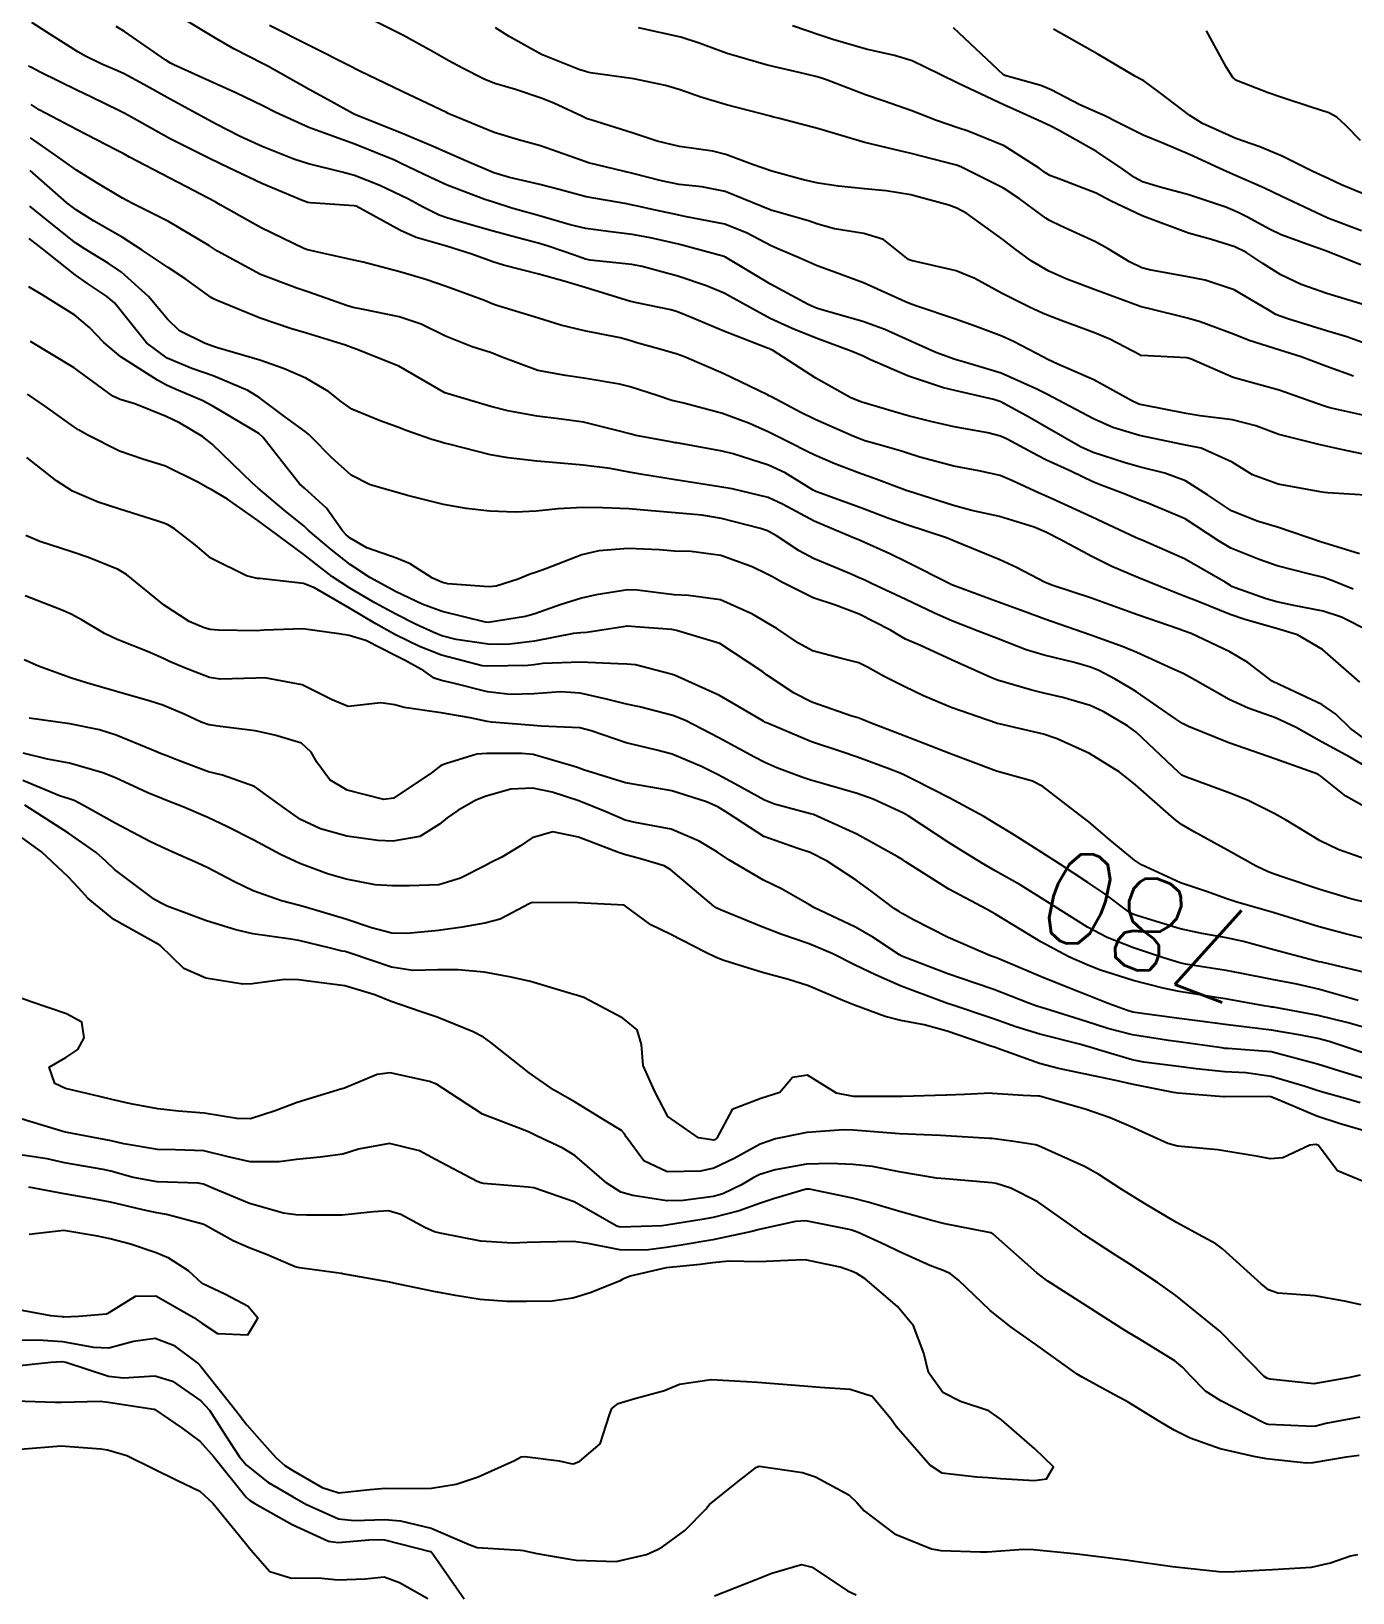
# Model space of a CAD drawing. Header units: metres. Extents: x 307586 to 320046, y 7427249 to 7434250.
# Drawn here: x 319210.7 to 319267.7, y 7429611.4 to 7429678.8 of the extents above; entities that cross this region are included whole.
import ezdxf
from ezdxf.enums import TextEntityAlignment as Align

# ---------------------------------------------------------------- set-up
doc = ezdxf.new("R2010")
doc.units = ezdxf.units.M
doc.header["$MEASUREMENT"] = 0
for name, color, linetype in [('Cotas', 45, 'Continuous'), ('Curvas de Nivel 1m', 11, 'Continuous'), ('Curvas de Nivel 5m', 15, 'Continuous')]:
    doc.layers.add(name, color=color, linetype=linetype)
doc.styles.add('Style-STANDARD', font='STANDARD.shx')

msp = doc.modelspace()

# ---------------------------------------------------------------- linework, layer by layer
at = {"layer": 'Curvas de Nivel 1m', "flags": 128}
for points, elevation in [([(319268.028, 7429656.256), (319266.493, 7429656.725), (319266.44, 7429656.741), (319264.503, 7429657.401), (319263.625, 7429657.654), (319262.513, 7429658.106), (319261.481, 7429658.8), (319260.529, 7429659.401), (319259.629, 7429659.722), (319258.535, 7429660), (319257.884, 7429660.188), (319256.54, 7429660.614), (319255.99, 7429660.866), (319254.551, 7429661.7), (319253.791, 7429662.127), (319252.562, 7429662.803), (319252.262, 7429662.913), (319250.568, 7429663.289), (319250.092, 7429663.413), (319248.577, 7429663.918), (319246.94, 7429664.622), (319246.59, 7429664.786), (319246.103, 7429664.985), (319244.598, 7429665.551), (319243.557, 7429665.971), (319242.607, 7429666.405), (319241.429, 7429667.042), (319240.62, 7429667.491), (319239.867, 7429667.815), (319238.63, 7429668.221), (319237.08, 7429668.65), (319236.637, 7429668.725), (319234.841, 7429668.917), (319234.641, 7429668.963), (319234.166, 7429669.127), (319233.025, 7429669.523), (319232.648, 7429669.636), (319231.992, 7429669.814), (319230.653, 7429670.161), (319229.288, 7429670.553), (319228.658, 7429670.735), (319228.321, 7429670.857), (319227.628, 7429671.206), (319227.002, 7429671.551), (319226.668, 7429671.712), (319225.769, 7429672.132), (319224.676, 7429672.563), (319224.135, 7429672.705), (319222.681, 7429673.065), (319222.052, 7429673.276), (319220.691, 7429673.823), (319219.746, 7429674.255), (319218.705, 7429674.785), (319217.691, 7429675.33), (319216.718, 7429675.86), (319215.582, 7429676.493), (319214.729, 7429676.953), (319214.453, 7429677.087), (319213.77, 7429677.374), (319213.065, 7429677.714), (319212.738, 7429677.903), (319211.393, 7429678.757), (319210.751, 7429679.172)], 791), ([(319268.341, 7429660.513), (319267.319, 7429660.728), (319266.545, 7429660.909), (319266.341, 7429660.946), (319264.549, 7429661.397), (319263.555, 7429661.777), (319262.555, 7429662.023), (319261.158, 7429662.203), (319260.558, 7429662.304), (319258.732, 7429662.658), (319258.562, 7429662.695), (319258.459, 7429662.729), (319258.245, 7429662.835), (319256.576, 7429663.753), (319255.025, 7429664.437), (319254.589, 7429664.63), (319254.094, 7429664.887), (319253.105, 7429665.409), (319252.6, 7429665.636), (319251.458, 7429666.068), (319250.607, 7429666.37), (319248.891, 7429666.947), (319248.614, 7429667.05), (319248.447, 7429667.121), (319246.627, 7429667.936), (319245.15, 7429668.48), (319244.638, 7429668.67), (319243.856, 7429669.012), (319243.003, 7429669.381), (319242.648, 7429669.539), (319241.614, 7429670.08), (319240.657, 7429670.472), (319238.922, 7429670.805), (319238.661, 7429670.857), (319238.486, 7429670.898), (319237.581, 7429671.086), (319236.822, 7429671.255), (319236.665, 7429671.291), (319236.427, 7429671.34), (319234.668, 7429671.651), (319233.496, 7429671.962), (319232.673, 7429672.184), (319231.361, 7429672.479), (319230.678, 7429672.69), (319229.498, 7429673.182), (319228.688, 7429673.552), (319228.066, 7429673.826), (319226.701, 7429674.398), (319224.793, 7429675.158), (319224.712, 7429675.187), (319224.598, 7429675.242), (319223.376, 7429675.916), (319222.723, 7429676.274), (319220.926, 7429677.288), (319220.734, 7429677.388), (319219.466, 7429678.035), (319218.744, 7429678.453), (319217.27, 7429679.335)], 793), ([(319268.523, 7429658.767), (319266.668, 7429658.882), (319266.524, 7429658.896), (319266.339, 7429658.927), (319264.528, 7429659.257), (319263.412, 7429659.657), (319262.537, 7429660.199), (319261.198, 7429660.803), (319260.544, 7429660.934), (319260.395, 7429660.961), (319258.548, 7429661.36), (319257.399, 7429661.695), (319256.555, 7429662.068), (319255.029, 7429662.875), (319254.566, 7429663.116), (319254.109, 7429663.347), (319252.58, 7429664.041), (319250.99, 7429664.523), (319250.588, 7429664.632), (319249.761, 7429664.938), (319248.598, 7429665.453), (319247.559, 7429665.922), (319246.606, 7429666.277), (319244.835, 7429666.774), (319244.611, 7429666.845), (319244.5, 7429666.89), (319244.244, 7429667.006), (319242.626, 7429667.884), (319240.673, 7429669.05), (319240.643, 7429669.064), (319240.621, 7429669.072), (319238.648, 7429669.603), (319237.449, 7429669.886), (319236.652, 7429670.029), (319235.616, 7429670.147), (319234.655, 7429670.278), (319233.971, 7429670.445), (319232.66, 7429670.822), (319231.465, 7429671.162), (319230.665, 7429671.413), (319230.301, 7429671.539), (319228.672, 7429672.147), (319227.95, 7429672.476), (319226.682, 7429673.092), (319226.399, 7429673.223), (319224.693, 7429673.923), (319223.658, 7429674.296), (319222.703, 7429674.632), (319221.281, 7429675.284), (319220.716, 7429675.57), (319219.549, 7429676.135), (319218.725, 7429676.51), (319216.877, 7429677.339), (319216.734, 7429677.412), (319216.53, 7429677.547), (319214.747, 7429678.773), (319214.383, 7429678.999)], 792), ([(319268.564, 7429662.138), (319266.755, 7429662.552), (319266.571, 7429662.597), (319266.147, 7429662.744), (319264.571, 7429663.309), (319263.83, 7429663.515), (319262.579, 7429663.861), (319260.741, 7429664.658), (319260.591, 7429664.703), (319258.619, 7429664.804), (319258.593, 7429664.81), (319258.555, 7429664.831), (319257.257, 7429665.508), (319256.602, 7429665.783), (319255.167, 7429666.315), (319254.609, 7429666.532), (319254.363, 7429666.636), (319253.79, 7429666.892), (319252.621, 7429667.473), (319251.434, 7429668.119), (319250.636, 7429668.451), (319248.694, 7429668.898), (319248.642, 7429668.913), (319248.582, 7429668.951), (319247.495, 7429669.811), (319246.654, 7429670.062), (319245.386, 7429670.262), (319244.658, 7429670.475), (319244.262, 7429670.609), (319242.8, 7429671.028), (319242.689, 7429671.055), (319242.663, 7429671.065), (319242.61, 7429671.084), (319240.671, 7429671.874), (319239.656, 7429672.077), (319238.674, 7429672.176), (319237.925, 7429672.331), (319236.679, 7429672.66), (319234.763, 7429673.119), (319234.683, 7429673.143), (319234.65, 7429673.154), (319232.693, 7429673.853), (319231.749, 7429674.107), (319230.702, 7429674.421), (319228.81, 7429675.199), (319228.742, 7429675.229), (319228.713, 7429675.245), (319228.635, 7429675.28), (319226.723, 7429676.186), (319224.897, 7429677.072), (319224.732, 7429677.161), (319224.68, 7429677.188), (319224.574, 7429677.242), (319222.746, 7429678.168), (319221.002, 7429679.035)], 794), ([(319268.598, 7429665.208), (319267.486, 7429665.611), (319266.604, 7429665.872), (319264.989, 7429666.377), (319264.61, 7429666.494), (319264.418, 7429666.57), (319264.097, 7429666.768), (319262.626, 7429667.635), (319261.382, 7429668.052), (319260.634, 7429668.198), (319258.967, 7429668.498), (319258.639, 7429668.59), (319258.109, 7429668.838), (319257.197, 7429669.4), (319256.651, 7429669.711), (319255.137, 7429670.397), (319254.66, 7429670.623), (319254.504, 7429670.725), (319254.291, 7429670.886), (319253.345, 7429671.575), (319252.674, 7429672.02), (319250.861, 7429672.928), (319250.684, 7429672.997), (319250.591, 7429673.024), (319248.691, 7429673.522), (319247.962, 7429673.693), (319246.698, 7429673.995), (319245.289, 7429674.409), (319244.707, 7429674.582), (319243.005, 7429675.026), (319242.769, 7429675.085), (319242.714, 7429675.095), (319242.621, 7429675.123), (319240.719, 7429675.615), (319239.614, 7429675.953), (319238.725, 7429676.261), (319238.094, 7429676.454), (319236.729, 7429676.738), (319234.859, 7429676.991), (319234.732, 7429677.021), (319234.659, 7429677.048), (319234.394, 7429677.125), (319232.743, 7429677.793), (319231.35, 7429678.568), (319230.759, 7429678.935)], 796), ([(319268.385, 7429666.945), (319266.624, 7429667.482), (319265.52, 7429667.861), (319264.636, 7429668.285), (319263.87, 7429668.772), (319263.128, 7429669.263), (319262.65, 7429669.494), (319261.651, 7429669.802), (319260.656, 7429670.084), (319258.663, 7429670.83), (319257.297, 7429671.478), (319256.672, 7429671.8), (319255.172, 7429672.381), (319254.68, 7429672.565), (319254.483, 7429672.685), (319254.218, 7429672.887), (319252.697, 7429673.844), (319251.157, 7429674.475), (319250.708, 7429674.617), (319249.788, 7429674.939), (319248.717, 7429675.355), (319247.53, 7429675.777), (319246.724, 7429676.047), (319245.035, 7429676.692), (319244.731, 7429676.8), (319244.573, 7429676.844), (319243.853, 7429677.013), (319242.736, 7429677.267), (319242.433, 7429677.338), (319240.745, 7429677.828), (319239.537, 7429678.282), (319238.755, 7429678.539), (319236.919, 7429678.94)], 797), ([(319268.086, 7429668.718), (319267.048, 7429669.135), (319266.648, 7429669.291), (319265.805, 7429669.595), (319264.655, 7429670.015), (319264.151, 7429670.26), (319263.177, 7429670.782), (319262.834, 7429670.956), (319262.665, 7429671.036), (319262.262, 7429671.199), (319260.672, 7429671.731), (319259.436, 7429672.062), (319258.678, 7429672.3), (319258.322, 7429672.478), (319257.823, 7429672.843), (319256.694, 7429673.609), (319255.076, 7429674.508), (319254.71, 7429674.691), (319254.32, 7429674.886), (319253.206, 7429675.391), (319252.72, 7429675.603), (319251.44, 7429676.208), (319250.729, 7429676.534), (319249.911, 7429676.938), (319248.741, 7429677.517), (319247.965, 7429677.741), (319246.748, 7429678.012), (319245.308, 7429678.441), (319244.757, 7429678.621), (319243.564, 7429679.018)], 798), ([(319268.116, 7429670.177), (319266.663, 7429670.725), (319266.633, 7429670.74), (319264.677, 7429671.668), (319263.931, 7429672.02), (319262.681, 7429672.571), (319262.16, 7429672.795), (319260.693, 7429673.472), (319259.554, 7429673.967), (319258.705, 7429674.312), (319257.601, 7429674.847), (319257.015, 7429675.154), (319256.717, 7429675.285), (319255.972, 7429675.616), (319254.727, 7429676.261), (319254.285, 7429676.443), (319252.733, 7429676.881), (319252.675, 7429676.911), (319250.759, 7429678.701), (319250.513, 7429678.934)], 799), ([(319268.071, 7429674.084), (319267.446, 7429674.729), (319267.062, 7429675.08), (319266.718, 7429675.267), (319265.949, 7429675.519), (319264.724, 7429675.913), (319264.094, 7429676.137), (319262.732, 7429676.661), (319262.564, 7429676.792), (319262.301, 7429677.233), (319261.437, 7429678.803)], 801), ([(319268.455, 7429652.918), (319267.253, 7429653.521), (319266.463, 7429653.782), (319265.196, 7429654.023), (319264.467, 7429654.178), (319264.009, 7429654.31), (319262.677, 7429654.787), (319262.532, 7429654.847), (319262.474, 7429654.877), (319262.246, 7429655.021), (319260.485, 7429656.037), (319258.688, 7429656.828), (319258.494, 7429656.901), (319258.371, 7429656.955), (319256.507, 7429657.827), (319254.774, 7429658.623), (319254.521, 7429658.74), (319254.189, 7429658.885), (319253.041, 7429659.415), (319252.53, 7429659.621), (319251.617, 7429659.834), (319250.534, 7429660.032), (319249.067, 7429660.415), (319248.539, 7429660.593), (319248.27, 7429660.684), (319247.262, 7429660.969), (319246.695, 7429661.128), (319246.545, 7429661.178), (319246.224, 7429661.305), (319244.553, 7429662.039), (319243.906, 7429662.36), (319242.633, 7429663.029), (319242.563, 7429663.066), (319242.492, 7429663.103), (319240.578, 7429664.025), (319238.904, 7429664.751), (319238.59, 7429664.865), (319237.85, 7429665.081), (319236.851, 7429665.351), (319236.596, 7429665.43), (319236.139, 7429665.563), (319234.6, 7429665.866), (319233.575, 7429666.108), (319232.606, 7429666.42), (319230.815, 7429666.963), (319230.612, 7429667.035), (319230.283, 7429667.173), (319228.622, 7429667.787), (319227.746, 7429668.084), (319226.631, 7429668.416), (319225.047, 7429668.826), (319224.638, 7429668.918), (319223.088, 7429669.263), (319222.717, 7429669.342), (319222.644, 7429669.365), (319222.493, 7429669.423), (319220.648, 7429670.312), (319218.874, 7429671.308), (319218.664, 7429671.428), (319217.428, 7429672.086), (319216.674, 7429672.467), (319214.969, 7429673.357), (319214.685, 7429673.514), (319214.374, 7429673.679), (319212.7, 7429674.538), (319211.072, 7429675.406), (319210.715, 7429675.625)], 789), ([(319268.049, 7429650.716), (319266.444, 7429652.127), (319265.36, 7429652.751), (319264.456, 7429653.034), (319263.083, 7429653.411), (319262.456, 7429653.633), (319261.077, 7429654.19), (319260.467, 7429654.425), (319259.457, 7429654.82), (319258.477, 7429655.226), (319257.343, 7429655.709), (319256.486, 7429656.132), (319255.123, 7429656.874), (319254.497, 7429657.183), (319253.994, 7429657.394), (319252.507, 7429657.856), (319251.309, 7429658.124), (319250.514, 7429658.327), (319248.578, 7429658.949), (319248.523, 7429658.968), (319247.068, 7429659.511), (319246.53, 7429659.703), (319245.393, 7429660.133), (319244.538, 7429660.5), (319244.201, 7429660.667), (319243.505, 7429661.016), (319242.865, 7429661.344), (319242.548, 7429661.501), (319241.715, 7429661.874), (319240.555, 7429662.298), (319238.876, 7429662.75), (319238.56, 7429662.819), (319238.357, 7429662.87), (319237.728, 7429663.083), (319236.568, 7429663.457), (319236.112, 7429663.562), (319234.574, 7429663.833), (319233.772, 7429663.935), (319232.578, 7429664.159), (319231, 7429664.753), (319230.589, 7429664.917), (319229.745, 7429665.178), (319228.597, 7429665.639), (319227.552, 7429666.155), (319226.606, 7429666.478), (319225.06, 7429666.784), (319224.609, 7429666.875), (319224.325, 7429666.959), (319223.478, 7429667.257), (319222.617, 7429667.567), (319222.187, 7429667.704), (319220.623, 7429668.3), (319218.761, 7429669.309), (319218.634, 7429669.392), (319218.419, 7429669.531), (319216.652, 7429670.58), (319215.094, 7429671.356), (319214.665, 7429671.587), (319213.55, 7429672.255), (319212.677, 7429672.797), (319211.83, 7429673.399), (319210.695, 7429674.194)], 788), ([(319268.395, 7429648.172), (319267.645, 7429648.721), (319267.011, 7429649.333), (319266.413, 7429649.754), (319264.564, 7429650.616), (319264.422, 7429650.681), (319264.368, 7429650.706), (319264.27, 7429650.762), (319263.215, 7429651.559), (319262.435, 7429652.022), (319260.774, 7429652.807), (319260.445, 7429652.933), (319260.261, 7429652.997), (319258.455, 7429653.615), (319257.257, 7429654.052), (319256.465, 7429654.332), (319254.801, 7429654.877), (319254.474, 7429655.014), (319253.237, 7429655.655), (319252.484, 7429655.998), (319250.664, 7429656.755), (319250.492, 7429656.83), (319250.213, 7429656.933), (319248.501, 7429657.494), (319247.683, 7429657.785), (319246.512, 7429658.229), (319244.584, 7429658.937), (319244.522, 7429658.963), (319244.456, 7429659.001), (319243.256, 7429659.745), (319242.533, 7429660.077), (319241.017, 7429660.566), (319240.539, 7429660.675), (319238.579, 7429661.033), (319238.543, 7429661.037), (319238.515, 7429661.043), (319238.321, 7429661.073), (319236.807, 7429661.358), (319236.546, 7429661.422), (319236.111, 7429661.54), (319234.551, 7429661.924), (319233.488, 7429662.072), (319232.553, 7429662.182), (319231.295, 7429662.423), (319230.557, 7429662.601), (319228.563, 7429663.19), (319226.58, 7429664.34), (319224.747, 7429665.082), (319224.591, 7429665.136), (319224.284, 7429665.245), (319222.978, 7429665.646), (319222.598, 7429665.764), (319221.908, 7429665.969), (319220.604, 7429666.412), (319218.742, 7429667.179), (319218.612, 7429667.228), (319218.559, 7429667.257), (319218.484, 7429667.312), (319217.39, 7429668.098), (319216.626, 7429668.604), (319215.512, 7429669.351), (319214.641, 7429669.901), (319213.416, 7429670.614), (319212.658, 7429671.089), (319212.267, 7429671.394), (319210.677, 7429672.785)], 787), ([(319268.378, 7429647.03), (319267.648, 7429647.457), (319266.394, 7429648.145), (319265.303, 7429648.751), (319264.407, 7429649.171), (319263.232, 7429649.598), (319262.415, 7429649.965), (319260.945, 7429650.805), (319260.426, 7429651.08), (319259.94, 7429651.302), (319258.434, 7429651.986), (319257.84, 7429652.242), (319256.442, 7429652.735), (319256.065, 7429652.864), (319254.451, 7429653.433), (319253.609, 7429653.74), (319252.462, 7429654.163), (319250.519, 7429654.882), (319250.472, 7429654.901), (319250.411, 7429654.931), (319248.482, 7429655.901), (319247.769, 7429656.244), (319246.491, 7429656.825), (319246.106, 7429656.984), (319244.503, 7429657.662), (319243.138, 7429658.396), (319242.518, 7429658.675), (319240.969, 7429659.046), (319240.524, 7429659.126), (319240.43, 7429659.145), (319238.527, 7429659.444), (319237.105, 7429659.668), (319236.53, 7429659.77), (319235.709, 7429659.931), (319234.533, 7429660.079), (319233.559, 7429660.16), (319232.534, 7429660.253), (319231.309, 7429660.389), (319230.536, 7429660.519), (319228.747, 7429660.981), (319228.541, 7429661.025), (319228.409, 7429661.059), (319227.964, 7429661.199), (319226.901, 7429661.569), (319226.548, 7429661.707), (319225.786, 7429661.992), (319224.555, 7429662.483), (319224.115, 7429662.803), (319223.557, 7429663.255), (319222.571, 7429663.828), (319221.609, 7429664.248), (319220.583, 7429664.605), (319218.761, 7429665.138), (319218.591, 7429665.187), (319218.229, 7429665.315), (319217.127, 7429665.861), (319216.603, 7429666.368), (319215.786, 7429667.348), (319214.623, 7429668.393), (319214.042, 7429668.784), (319213.048, 7429669.384), (319212.637, 7429669.663), (319211.429, 7429670.625), (319210.66, 7429671.247)], 786), ([(319268.336, 7429643.062), (319267.113, 7429643.501), (319266.344, 7429643.87), (319264.864, 7429644.755), (319264.356, 7429645.049), (319263.205, 7429645.621), (319262.365, 7429645.957), (319260.566, 7429646.613), (319260.372, 7429646.705), (319260.242, 7429646.811), (319258.399, 7429648.56), (319258.03, 7429648.836), (319256.997, 7429649.44), (319256.411, 7429649.709), (319255.234, 7429650.052), (319254.417, 7429650.238), (319253.892, 7429650.362), (319252.422, 7429650.798), (319252.128, 7429650.913), (319250.43, 7429651.67), (319249.092, 7429652.288), (319248.439, 7429652.575), (319248.195, 7429652.708), (319247.794, 7429652.96), (319246.453, 7429653.651), (319245.42, 7429654.029), (319244.463, 7429654.345), (319243.106, 7429655.02), (319242.701, 7429655.252), (319242.476, 7429655.374), (319241.834, 7429655.682), (319240.484, 7429656.17), (319239.197, 7429656.351), (319238.486, 7429656.369), (319237.83, 7429656.423), (319236.487, 7429656.48), (319235.214, 7429656.384), (319234.484, 7429656.199), (319232.931, 7429655.597), (319232.476, 7429655.447), (319232.251, 7429655.377), (319231.727, 7429655.157), (319230.779, 7429654.856), (319230.468, 7429654.823), (319228.697, 7429654.96), (319228.47, 7429655.008), (319228.033, 7429655.197), (319227.079, 7429655.811), (319226.481, 7429656.059), (319225.204, 7429656.514), (319224.49, 7429656.928), (319224.311, 7429657.062), (319224.148, 7429657.245), (319223.47, 7429658.218), (319222.511, 7429659.075), (319222.295, 7429659.272), (319221.399, 7429660.412), (319220.71, 7429661.288), (319220.544, 7429661.435), (319220.178, 7429661.662), (319218.556, 7429662.621), (319218.1, 7429662.859), (319216.976, 7429663.334), (319216.566, 7429663.526), (319216.167, 7429663.746), (319214.584, 7429664.748), (319213.851, 7429665.371), (319213.235, 7429666.016), (319212.604, 7429666.546), (319211.23, 7429667.404), (319210.617, 7429667.771)], 784), ([(319268.31, 7429641.204), (319267.659, 7429641.373), (319266.318, 7429641.764), (319264.781, 7429642.293), (319264.32, 7429642.45), (319264.09, 7429642.533), (319263.57, 7429642.771), (319262.333, 7429643.469), (319260.896, 7429644.253), (319260.349, 7429644.575), (319260.042, 7429644.813), (319258.367, 7429646.286), (319258.067, 7429646.532), (319257.667, 7429646.841), (319256.385, 7429647.643), (319254.992, 7429648.276), (319254.397, 7429648.47), (319252.491, 7429648.909), (319252.419, 7429648.926), (319252.403, 7429648.927), (319252.372, 7429648.942), (319250.41, 7429649.623), (319249.228, 7429650.129), (319248.419, 7429650.518), (319248.128, 7429650.663), (319247.53, 7429650.963), (319246.807, 7429651.355), (319246.429, 7429651.542), (319245.678, 7429651.74), (319244.434, 7429652.061), (319243.828, 7429652.4), (319242.889, 7429653.023), (319242.447, 7429653.281), (319241.846, 7429653.642), (319240.461, 7429654.269), (319239.082, 7429654.445), (319238.464, 7429654.475), (319236.872, 7429654.688), (319236.467, 7429654.691), (319235.101, 7429654.476), (319234.461, 7429654.333), (319233.539, 7429654.051), (319232.451, 7429653.656), (319232.055, 7429653.548), (319230.445, 7429653.291), (319230.318, 7429653.299), (319228.452, 7429653.765), (319227.588, 7429654.071), (319226.464, 7429654.613), (319225.332, 7429655.231), (319224.478, 7429655.789), (319223.662, 7429656.429), (319222.674, 7429657.267), (319222.581, 7429657.355), (319222.495, 7429657.441), (319221.628, 7429658.153), (319220.511, 7429659.083), (319220.277, 7429659.292), (319218.538, 7429660.983), (319218.115, 7429661.316), (319217.117, 7429661.9), (319216.551, 7429662.171), (319215.195, 7429662.716), (319214.558, 7429662.913), (319214.25, 7429663.054), (319213.814, 7429663.371), (319212.576, 7429664.276), (319210.691, 7429665.409)], 783), ([(319268.292, 7429639.645), (319267.426, 7429639.854), (319266.297, 7429640.165), (319264.359, 7429640.759), (319264.303, 7429640.775), (319262.745, 7429641.221), (319262.309, 7429641.373), (319261.432, 7429641.679), (319260.315, 7429642.054), (319258.63, 7429642.827), (319258.326, 7429643.029), (319257.28, 7429643.905), (319256.35, 7429644.686), (319256.129, 7429644.862), (319254.366, 7429646.212), (319253.924, 7429646.442), (319252.373, 7429646.876), (319252.255, 7429646.911), (319250.383, 7429647.621), (319249.277, 7429648.053), (319248.395, 7429648.401), (319246.893, 7429648.973), (319246.546, 7429649.119), (319246.405, 7429649.175), (319246.136, 7429649.252), (319244.411, 7429649.851), (319243.64, 7429650.236), (319242.45, 7429651.03), (319242.297, 7429651.158), (319240.436, 7429652.379), (319238.571, 7429652.94), (319238.442, 7429652.969), (319238.357, 7429652.986), (319236.988, 7429653.092), (319236.443, 7429653.13), (319236.417, 7429653.126), (319236.268, 7429653.102), (319234.703, 7429652.855), (319234.44, 7429652.841), (319234.127, 7429652.812), (319232.436, 7429652.488), (319231.254, 7429652.342), (319230.435, 7429652.359), (319229.061, 7429652.559), (319228.438, 7429652.717), (319228.093, 7429652.849), (319227.334, 7429653.207), (319226.449, 7429653.65), (319225.549, 7429654.136), (319224.466, 7429654.766), (319223.726, 7429655.251), (319223.016, 7429655.799), (319222.482, 7429656.213), (319221.042, 7429657.285), (319220.497, 7429657.691), (319219.196, 7429658.613), (319218.51, 7429659.015), (319218.312, 7429659.114), (319217.939, 7429659.319), (319216.523, 7429660.036), (319215.539, 7429660.338), (319214.533, 7429660.673), (319213.138, 7429661.381), (319212.761, 7429661.602), (319212.546, 7429661.744), (319211.346, 7429662.611), (319210.56, 7429663.135)], 782), ([(319268.275, 7429638.185), (319266.389, 7429638.631), (319266.282, 7429638.652), (319265.911, 7429638.744), (319264.287, 7429639.178), (319263.032, 7429639.52), (319262.292, 7429639.687), (319261.226, 7429639.869), (319260.296, 7429640.072), (319258.511, 7429640.618), (319258.301, 7429640.685), (319258.2, 7429640.73), (319258.035, 7429640.834), (319257.049, 7429641.588), (319256.315, 7429642.076), (319255.088, 7429642.872), (319254.33, 7429643.373), (319253.103, 7429644.137), (319252.348, 7429644.598), (319251.821, 7429644.915), (319250.361, 7429645.714), (319248.832, 7429646.482), (319248.371, 7429646.713), (319248.209, 7429646.79), (319247.771, 7429646.959), (319246.38, 7429647.479), (319245.654, 7429647.717), (319244.39, 7429648.145), (319242.49, 7429648.941), (319242.402, 7429648.98), (319242.314, 7429649.031), (319240.414, 7429650.142), (319238.48, 7429651.012), (319238.423, 7429651.032), (319238.396, 7429651.044), (319238.28, 7429651.072), (319236.796, 7429651.464), (319236.427, 7429651.494), (319236.028, 7429651.503), (319234.427, 7429651.577), (319232.795, 7429651.512), (319232.426, 7429651.459), (319232.148, 7429651.43), (319230.425, 7429651.397), (319230.176, 7429651.422), (319228.43, 7429651.885), (319227.478, 7429652.249), (319226.438, 7429652.758), (319225.595, 7429653.228), (319224.453, 7429653.909), (319222.943, 7429654.785), (319222.468, 7429654.973), (319220.581, 7429655.179), (319220.471, 7429655.191), (319220.015, 7429655.295), (319218.48, 7429656.064), (319217.797, 7429656.631), (319216.911, 7429657.334), (319216.642, 7429657.485), (319216.495, 7429657.552), (319216.183, 7429657.656), (319214.501, 7429658.188), (319213.61, 7429658.48), (319212.509, 7429658.955), (319211.812, 7429659.397), (319210.528, 7429660.41)], 781), ([(319268.244, 7429635.811), (319267.545, 7429636.019), (319266.249, 7429636.339), (319264.324, 7429636.688), (319264.252, 7429636.701), (319264.199, 7429636.707), (319263.842, 7429636.766), (319262.257, 7429637.048), (319261.956, 7429637.094), (319260.261, 7429637.375), (319259.561, 7429637.52), (319258.268, 7429637.845), (319256.823, 7429638.303), (319256.278, 7429638.518), (319255.487, 7429638.868), (319254.289, 7429639.514), (319253.436, 7429640.034), (319252.301, 7429640.727), (319251.963, 7429640.913), (319250.311, 7429641.786), (319248.476, 7429642.948), (319248.324, 7429643.05), (319248.088, 7429643.192), (319246.341, 7429644.161), (319244.48, 7429644.999), (319244.353, 7429645.041), (319242.789, 7429645.455), (319242.359, 7429645.625), (319241.076, 7429646.333), (319240.37, 7429646.717), (319239.68, 7429647.057), (319238.381, 7429647.605), (319237.666, 7429647.799), (319236.388, 7429648.091), (319234.889, 7429648.621), (319234.397, 7429648.742), (319232.728, 7429648.815), (319232.398, 7429648.839), (319230.58, 7429648.989), (319230.401, 7429649.01), (319229.667, 7429649.177), (319228.405, 7429649.391), (319226.812, 7429649.619), (319226.408, 7429649.738), (319225.808, 7429649.827), (319224.399, 7429649.657), (319223.708, 7429649.946), (319222.413, 7429650.602), (319220.806, 7429650.897), (319220.417, 7429650.888), (319218.875, 7429650.846), (319218.417, 7429650.916), (319217.342, 7429651.326), (319216.696, 7429651.607), (319216.427, 7429651.728), (319215.735, 7429652.042), (319214.435, 7429652.551), (319213.881, 7429652.812), (319212.919, 7429653.383), (319212.447, 7429653.643), (319212.01, 7429653.834), (319210.458, 7429654.432)], 779), ([(319268.233, 7429634.71), (319266.721, 7429635.216), (319266.239, 7429635.338), (319265.501, 7429635.487), (319264.242, 7429635.697), (319263.291, 7429635.822), (319262.245, 7429635.95), (319260.93, 7429636.119), (319260.247, 7429636.209), (319258.654, 7429636.42), (319258.249, 7429636.484), (319257.976, 7429636.56), (319257.195, 7429636.846), (319256.258, 7429637.228), (319255.665, 7429637.463), (319254.27, 7429638.016), (319252.37, 7429638.82), (319252.282, 7429638.851), (319252.115, 7429638.912), (319250.291, 7429639.693), (319248.789, 7429640.455), (319248.301, 7429640.735), (319248.167, 7429640.818), (319247.964, 7429640.955), (319247.012, 7429641.672), (319246.315, 7429642.175), (319245.07, 7429642.993), (319244.328, 7429643.369), (319243.797, 7429643.542), (319242.338, 7429644.063), (319240.81, 7429645.045), (319240.356, 7429645.331), (319239.855, 7429645.558), (319238.363, 7429646.031), (319237.459, 7429646.178), (319236.366, 7429646.368), (319234.553, 7429646.936), (319234.372, 7429647.004), (319234.287, 7429647.036), (319234.006, 7429647.126), (319232.379, 7429647.588), (319231.893, 7429647.642), (319230.38, 7429647.633), (319229.95, 7429647.604), (319228.598, 7429647.188), (319228.435, 7429647.127), (319228.372, 7429647.09), (319227.931, 7429646.759), (319226.358, 7429645.712), (319225.935, 7429645.646), (319224.361, 7429646.049), (319223.61, 7429646.496), (319223.049, 7429647.26), (319222.804, 7429647.691), (319222.381, 7429648.089), (319221.234, 7429648.432), (319220.386, 7429648.61), (319218.894, 7429648.799), (319218.389, 7429648.873), (319218.059, 7429648.984), (319217.329, 7429649.326), (319216.399, 7429649.718), (319215.856, 7429649.89), (319214.407, 7429650.304), (319213.107, 7429650.685), (319212.416, 7429650.897), (319211.041, 7429651.404), (319210.426, 7429651.67)], 778), ([(319268.222, 7429633.624), (319267.373, 7429633.876), (319266.225, 7429634.234), (319264.278, 7429634.76), (319264.233, 7429634.767), (319262.35, 7429634.905), (319262.234, 7429634.914), (319262.09, 7429634.936), (319260.237, 7429635.2), (319259.793, 7429635.259), (319258.24, 7429635.503), (319257.176, 7429635.779), (319256.245, 7429636.081), (319254.505, 7429636.623), (319254.251, 7429636.693), (319254.109, 7429636.74), (319253.721, 7429636.888), (319252.261, 7429637.451), (319251.458, 7429637.725), (319250.271, 7429638.133), (319248.363, 7429638.868), (319248.282, 7429638.9), (319248.192, 7429638.951), (319247.042, 7429639.72), (319246.295, 7429640.145), (319244.492, 7429640.998), (319244.304, 7429641.105), (319243.09, 7429641.797), (319242.314, 7429642.17), (319240.825, 7429643.045), (319240.328, 7429643.375), (319239.537, 7429643.855), (319238.342, 7429644.372), (319236.785, 7429644.655), (319236.348, 7429644.762), (319235.555, 7429645.108), (319234.358, 7429645.6), (319233.194, 7429645.97), (319232.363, 7429646.141), (319231.418, 7429646.104), (319230.359, 7429645.802), (319229.914, 7429645.618), (319229.134, 7429645.182), (319228.675, 7429644.859), (319228.344, 7429644.583), (319227.484, 7429644.054), (319226.332, 7429643.848), (319225.681, 7429643.878), (319224.335, 7429644.072), (319223.212, 7429644.385), (319222.346, 7429644.783), (319221.657, 7429645.277), (319220.362, 7429646.219), (319218.971, 7429646.7), (319218.368, 7429646.848), (319218.022, 7429646.968), (319217.072, 7429647.33), (319216.569, 7429647.532), (319216.376, 7429647.612), (319215.933, 7429647.789), (319214.384, 7429648.421), (319213.667, 7429648.652), (319212.388, 7429648.912), (319210.634, 7429649.164)], 777), ([(319268.07, 7429632.571), (319267.533, 7429632.72), (319266.49, 7429633.019), (319266.208, 7429633.101), (319265.687, 7429633.269), (319264.217, 7429633.704), (319263.137, 7429633.858), (319262.22, 7429633.912), (319260.983, 7429634.041), (319260.223, 7429634.13), (319258.726, 7429634.324), (319258.227, 7429634.429), (319256.776, 7429634.852), (319256.356, 7429634.98), (319256.235, 7429635.019), (319256.018, 7429635.079), (319254.239, 7429635.525), (319253.2, 7429635.853), (319252.246, 7429636.189), (319250.357, 7429636.824), (319250.252, 7429636.857), (319250.025, 7429636.932), (319248.263, 7429637.598), (319247.145, 7429638.092), (319246.276, 7429638.506), (319245.307, 7429638.99), (319244.287, 7429639.432), (319243.11, 7429639.836), (319242.294, 7429640.146), (319240.459, 7429640.891), (319240.302, 7429640.96), (319240.173, 7429641.051), (319238.318, 7429642.624), (319238.032, 7429642.786), (319237.012, 7429643.09), (319236.326, 7429643.277), (319236.059, 7429643.371), (319234.336, 7429644.025), (319233.225, 7429644.251), (319232.336, 7429643.996), (319231.837, 7429643.648), (319231.029, 7429643.163), (319230.556, 7429642.932), (319230.319, 7429642.812), (319229.241, 7429642.254), (319228.311, 7429641.976), (319227.024, 7429641.923), (319226.31, 7429641.926), (319225.568, 7429641.97), (319224.313, 7429642.213), (319223.508, 7429642.446), (319222.319, 7429642.885), (319221.473, 7429643.279), (319220.332, 7429643.893), (319219.157, 7429644.485), (319218.346, 7429644.875), (319217.302, 7429645.326), (319216.607, 7429645.588), (319216.356, 7429645.69), (319215.759, 7429645.946), (319214.365, 7429646.583), (319213.808, 7429646.809), (319212.371, 7429647.219), (319211.433, 7429647.399), (319210.375, 7429647.653)], 776), ([(319268.168, 7429629.188), (319267.079, 7429629.633), (319266.256, 7429630.739), (319266.201, 7429630.758), (319266.183, 7429630.765), (319266.152, 7429630.771), (319265.899, 7429630.743), (319264.733, 7429630.199), (319264.177, 7429630.15), (319263.669, 7429630.257), (319262.18, 7429630.504), (319261.922, 7429630.534), (319260.182, 7429630.695), (319259.767, 7429630.814), (319258.19, 7429631.53), (319257.278, 7429631.928), (319256.197, 7429632.292), (319254.231, 7429632.851), (319254.203, 7429632.857), (319254.184, 7429632.861), (319253.526, 7429632.89), (319252.204, 7429632.977), (319252.135, 7429632.98), (319250.989, 7429632.922), (319250.236, 7429632.897), (319250.203, 7429632.892), (319248.313, 7429632.838), (319248.202, 7429632.838), (319248.091, 7429632.841), (319246.202, 7429632.847), (319245.465, 7429632.987), (319244.214, 7429633.761), (319243.566, 7429633.656), (319243.017, 7429633.018), (319242.2, 7429632.75), (319240.963, 7429632.275), (319240.303, 7429631.049), (319240.248, 7429630.984), (319240.182, 7429630.964), (319239.517, 7429631.057), (319238.192, 7429631.983), (319237.815, 7429632.692), (319237.62, 7429633.079), (319237.126, 7429634.18), (319237.06, 7429635.088), (319236.865, 7429635.716), (319236.244, 7429636.225), (319234.568, 7429637.117), (319234.254, 7429637.209), (319234.134, 7429637.243), (319232.263, 7429637.8), (319231.429, 7429637.995), (319230.269, 7429638.21), (319229.14, 7429638.311), (319228.27, 7429638.312), (319227.192, 7429638.283), (319226.271, 7429638.423), (319224.484, 7429639.024), (319224.271, 7429639.09), (319224.146, 7429639.116), (319223.585, 7429639.25), (319222.277, 7429639.569), (319221.919, 7429639.632), (319220.281, 7429639.861), (319219.55, 7429640.031), (319218.289, 7429640.415), (319216.584, 7429641.051), (319216.301, 7429641.191), (319216.048, 7429641.343), (319214.316, 7429642.636), (319213.948, 7429642.995), (319213.526, 7429643.372), (319212.335, 7429644.198), (319210.451, 7429645.409)], 774), ([(319268.104, 7429623.854), (319267.394, 7429624.012), (319266.105, 7429624.24), (319264.507, 7429624.356), (319264.109, 7429624.498), (319263.786, 7429624.763), (319262.128, 7429626.275), (319261.831, 7429626.486), (319261.271, 7429626.793), (319260.142, 7429627.41), (319258.752, 7429628.226), (319258.159, 7429628.596), (319257.781, 7429628.836), (319256.793, 7429629.474), (319256.173, 7429629.819), (319254.479, 7429630.577), (319254.181, 7429630.716), (319254.058, 7429630.757), (319253.123, 7429630.896), (319252.293, 7429631.018), (319252.184, 7429631.023), (319252.065, 7429631.03), (319250.185, 7429631.146), (319249.961, 7429631.157), (319248.186, 7429631.234), (319246.566, 7429631.354), (319246.187, 7429631.385), (319245.764, 7429631.407), (319244.186, 7429631.285), (319242.844, 7429631.02), (319242.18, 7429630.78), (319241.055, 7429630.16), (319240.17, 7429629.744), (319239.607, 7429629.617), (319238.168, 7429629.588), (319237.153, 7429630.066), (319236.395, 7429631.097), (319236.321, 7429631.234), (319236.186, 7429631.373), (319235.502, 7429631.794), (319234.198, 7429632.597), (319233.864, 7429632.789), (319233.264, 7429633.134), (319232.214, 7429633.856), (319230.558, 7429635.167), (319230.235, 7429635.398), (319229.786, 7429635.626), (319228.244, 7429636.266), (319227.545, 7429636.5), (319226.25, 7429636.933), (319225.547, 7429637.227), (319224.257, 7429637.61), (319222.803, 7429637.807), (319222.259, 7429637.873), (319221.651, 7429637.884), (319220.257, 7429637.696), (319219.859, 7429637.691), (319218.259, 7429637.948), (319217.302, 7429638.364), (319216.298, 7429639.34), (319216.273, 7429639.358), (319216.237, 7429639.377), (319214.29, 7429640.47), (319213.186, 7429641.377), (319212.759, 7429641.835), (319212.312, 7429642.315), (319211.16, 7429643.402), (319210.332, 7429643.996)], 773), ([(319268.065, 7429620.822), (319267.625, 7429620.717), (319266.06, 7429620.454), (319264.177, 7429620.644), (319264.062, 7429620.675), (319263.923, 7429620.761), (319262.082, 7429622.646), (319262.013, 7429622.712), (319261.941, 7429622.782), (319260.105, 7429624.256), (319259.321, 7429624.818), (319258.121, 7429625.605), (319257.374, 7429626.09), (319256.181, 7429626.859), (319256.133, 7429626.893), (319256.009, 7429626.987), (319254.154, 7429628.304), (319252.993, 7429628.892), (319252.357, 7429629.091), (319252.165, 7429629.122), (319250.503, 7429629.263), (319250.166, 7429629.284), (319249.779, 7429629.322), (319248.169, 7429629.592), (319247.021, 7429629.817), (319246.172, 7429629.903), (319245.215, 7429629.948), (319244.172, 7429629.919), (319242.82, 7429629.671), (319242.167, 7429629.475), (319241.868, 7429629.331), (319241.375, 7429629.038), (319240.559, 7429628.642), (319240.155, 7429628.534), (319238.86, 7429628.355), (319238.152, 7429628.344), (319236.681, 7429628.566), (319236.157, 7429628.716), (319235.554, 7429629.106), (319234.175, 7429630.303), (319233.666, 7429630.616), (319232.522, 7429631.145), (319232.294, 7429631.259), (319232.185, 7429631.314), (319231.917, 7429631.421), (319230.192, 7429632.08), (319228.5, 7429633.187), (319228.206, 7429633.373), (319227.91, 7429633.492), (319226.213, 7429633.866), (319225.648, 7429633.789), (319224.335, 7429633.239), (319224.243, 7429633.199), (319224.202, 7429633.186), (319224.127, 7429633.166), (319222.196, 7429632.582), (319221.252, 7429632.22), (319220.189, 7429631.88), (319219.592, 7429631.893), (319218.191, 7429632.118), (319217.079, 7429632.213), (319216.193, 7429632.313), (319215.017, 7429632.529), (319214.196, 7429632.714), (319213.668, 7429632.838), (319212.201, 7429633.182), (319211.737, 7429633.395), (319211.501, 7429634.109), (319212.22, 7429634.529), (319212.741, 7429634.867), (319213.014, 7429635.378), (319212.91, 7429636.05), (319212.243, 7429636.414), (319210.726, 7429636.927), (319210.25, 7429637.102)], 772), ([(319268.046, 7429619.013), (319266.586, 7429618.732), (319266.157, 7429618.622), (319266.041, 7429618.611), (319264.106, 7429618.695), (319264.042, 7429618.705), (319263.903, 7429618.761), (319262.052, 7429619.708), (319261.392, 7429620.126), (319260.728, 7429620.8), (319260.418, 7429621.156), (319260.069, 7429621.439), (319258.503, 7429622.401), (319258.081, 7429622.641), (319257.965, 7429622.715), (319257.779, 7429622.835), (319256.099, 7429623.91), (319254.594, 7429624.875), (319254.117, 7429625.241), (319252.225, 7429626.899), (319252.134, 7429626.954), (319252.056, 7429626.979), (319250.139, 7429627.353), (319249.588, 7429627.489), (319248.147, 7429627.898), (319246.838, 7429628.284), (319246.155, 7429628.462), (319244.311, 7429628.848), (319244.161, 7429628.84), (319242.747, 7429628.428), (319242.151, 7429628.223), (319241.275, 7429627.904), (319240.141, 7429627.617), (319239.663, 7429627.532), (319238.136, 7429627.286), (319237.943, 7429627.265), (319236.135, 7429627.208), (319235.989, 7429627.247), (319234.151, 7429628.303), (319232.409, 7429628.897), (319232.16, 7429628.936), (319230.243, 7429629.088), (319230.162, 7429629.102), (319229.97, 7429629.172), (319228.172, 7429630.123), (319227.472, 7429630.5), (319226.177, 7429630.818), (319224.844, 7429630.563), (319224.17, 7429630.358), (319223.191, 7429630.231), (319222.166, 7429630.122), (319221.42, 7429630.021), (319220.164, 7429630.022), (319219.222, 7429630.245), (319218.171, 7429630.5), (319216.954, 7429630.545), (319216.171, 7429630.562), (319214.723, 7429630.806), (319214.176, 7429630.925), (319212.277, 7429631.294), (319212.182, 7429631.31), (319211.904, 7429631.393), (319210.188, 7429631.9)], 771), ([(319210.072, 7429622.333), (319211.025, 7429622.349), (319212.072, 7429622.273), (319213.407, 7429622.029), (319214.069, 7429622.002), (319215.139, 7429622.282), (319216.074, 7429622.416), (319216.864, 7429622.122), (319217.94, 7429621.312), (319218.061, 7429621.185), (319219.548, 7429619.295), (319220.027, 7429618.684), (319220.679, 7429617.94), (319221.273, 7429617.271), (319221.672, 7429616.927), (319222.007, 7429616.713), (319223.274, 7429615.973), (319223.998, 7429615.751), (319225.336, 7429615.89), (319226, 7429615.953), (319226.729, 7429615.938), (319228, 7429615.943), (319229.065, 7429616.116), (319230.006, 7429616.431), (319231.571, 7429617.147), (319231.863, 7429617.295), (319232.016, 7429617.32), (319233.503, 7429617.125), (319234.012, 7429617.013), (319234.128, 7429617.003), (319234.391, 7429617.116), (319235.27, 7429617.862), (319235.678, 7429619.104), (319235.769, 7429619.379), (319236.048, 7429619.595), (319236.773, 7429619.812), (319238.054, 7429620.16), (319238.69, 7429620.43), (319240.059, 7429620.64), (319241.584, 7429620.553), (319242.058, 7429620.514), (319242.6, 7429620.472), (319244.056, 7429620.358), (319244.748, 7429620.301), (319246.055, 7429620.211), (319247.002, 7429619.915), (319247.809, 7429618.954), (319248.038, 7429618.62), (319249.504, 7429616.935), (319250.01, 7429616.605), (319251.531, 7429616.43), (319252.008, 7429616.409), (319252.543, 7429616.359), (319254.007, 7429616.282), (319254.537, 7429616.345), (319254.833, 7429616.872), (319254.024, 7429617.638), (319252.594, 7429618.894), (319252.047, 7429619.284), (319250.822, 7429619.69), (319250.054, 7429620.078), (319249.435, 7429620.936), (319249.24, 7429621.77), (319248.79, 7429622.943), (319248.095, 7429623.788), (319246.701, 7429624.971), (319246.344, 7429625.205), (319246.116, 7429625.309), (319245.622, 7429625.481), (319244.121, 7429625.791), (319243.363, 7429625.765), (319242.12, 7429625.707), (319240.825, 7429625.745), (319240.119, 7429625.662), (319239.582, 7429625.592), (319238.117, 7429625.449), (319236.565, 7429625.093), (319236.254, 7429624.955), (319236.109, 7429624.872), (319234.836, 7429624.379), (319234.098, 7429624.143), (319233.205, 7429624.02), (319232.096, 7429623.997), (319231.25, 7429623.998), (319230.097, 7429624.09), (319229.024, 7429624.256), (319228.102, 7429624.43), (319226.566, 7429624.753), (319226.107, 7429624.842), (319224.157, 7429625.195), (319224.112, 7429625.204), (319223.891, 7429625.242), (319222.301, 7429625.445), (319222.115, 7429625.498), (319220.869, 7429626.032), (319220.123, 7429626.315), (319219.44, 7429626.611), (319218.196, 7429627.309), (319218.133, 7429627.339), (319216.554, 7429627.751), (319216.138, 7429627.826), (319215.537, 7429627.948), (319214.142, 7429628.287), (319213.222, 7429628.452), (319212.145, 7429628.646), (319210.618, 7429628.935)], 769), ([(319210.087, 7429623.674), (319211.557, 7429623.388), (319212.052, 7429623.35), (319212.083, 7429623.348), (319212.118, 7429623.344), (319212.778, 7429623.373), (319213.972, 7429623.474), (319214.085, 7429623.521), (319215.216, 7429624.229), (319216.096, 7429624.239), (319217.735, 7429623.315), (319217.942, 7429623.172), (319218.081, 7429623.07), (319218.755, 7429622.624), (319220.076, 7429622.559), (319220.501, 7429623.284), (319220.09, 7429623.777), (319219.103, 7429624.295), (319218.105, 7429624.779), (319217.504, 7429625.319), (319216.661, 7429625.874), (319216.12, 7429626.098), (319215.003, 7429626.473), (319214.126, 7429626.701), (319213.581, 7429626.822), (319212.13, 7429627.058), (319210.642, 7429626.89)], 768), ([(319210.038, 7429619.717), (319211.76, 7429619.661), (319212.037, 7429619.659), (319213.704, 7429619.697), (319214.037, 7429619.661), (319216.016, 7429619.358), (319216.033, 7429619.352), (319216.062, 7429619.34), (319217.238, 7429618.535), (319218.019, 7429617.955), (319218.604, 7429617.304), (319219.996, 7429615.558), (319220.137, 7429615.431), (319220.378, 7429615.284), (319221.98, 7429614.373), (319223.548, 7429613.666), (319223.968, 7429613.598), (319225.46, 7429613.736), (319225.97, 7429613.722), (319227.937, 7429613.217), (319227.963, 7429613.212), (319227.992, 7429613.19), (319228.084, 7429613.066), (319229.404, 7429611.175)], 771), ([(319210.245, 7429617.636), (319212.017, 7429617.775), (319213.733, 7429617.646), (319214.015, 7429617.594), (319214.848, 7429617.352), (319216.007, 7429616.782), (319216.978, 7429616.301), (319217.998, 7429615.819), (319218.553, 7429615.304), (319219.967, 7429613.569), (319220.203, 7429613.286), (319221.026, 7429612.347), (319221.951, 7429612.061), (319223.122, 7429612.078), (319223.95, 7429611.997), (319225.137, 7429612.042), (319225.952, 7429612.12), (319226.619, 7429611.879), (319227.841, 7429611.192)], 772), ([(319240.202, 7429611.302), (319241.953, 7429611.993), (319242.684, 7429612.284), (319243.96, 7429612.658), (319244.42, 7429612.534), (319245.948, 7429611.512), (319246.324, 7429611.352)], 771)]:
    msp.add_lwpolyline(points, dxfattribs=dict(at, elevation=elevation))
at = {"layer": 'Curvas de Nivel 5m', "flags": 128}
for points, elevation in [([(319267.773, 7429663.91), (319266.589, 7429664.34), (319265.516, 7429664.751), (319264.596, 7429665.035), (319263.274, 7429665.455), (319262.602, 7429665.724), (319261.162, 7429666.25), (319260.609, 7429666.413), (319258.936, 7429666.827), (319258.614, 7429666.907), (319258.5, 7429666.946), (319256.625, 7429667.637), (319255.402, 7429668.102), (319254.636, 7429668.446), (319253.873, 7429668.892), (319253.157, 7429669.412), (319252.652, 7429669.806), (319251.097, 7429670.926), (319250.665, 7429671.158), (319250.316, 7429671.284), (319248.671, 7429671.741), (319247.614, 7429671.908), (319246.673, 7429671.996), (319245.553, 7429672.112), (319244.675, 7429672.232), (319244.041, 7429672.374), (319242.68, 7429672.756), (319241.851, 7429673.038), (319240.689, 7429673.478), (319240.126, 7429673.621), (319238.694, 7429673.816), (319237.737, 7429674.045), (319236.702, 7429674.387), (319234.865, 7429674.964), (319234.711, 7429675.015), (319234.483, 7429675.123), (319233.269, 7429675.692), (319232.72, 7429675.901), (319231.612, 7429676.274), (319230.727, 7429676.541), (319230.272, 7429676.721), (319229.33, 7429677.191), (319228.738, 7429677.511), (319228.041, 7429677.91), (319226.754, 7429678.618), (319225.547, 7429679.232)], 795), ([(319268.676, 7429671.581), (319267.255, 7429672.16), (319266.688, 7429672.434), (319266.025, 7429672.747), (319264.699, 7429673.406), (319263.731, 7429673.807), (319262.703, 7429674.159), (319261.264, 7429674.804), (319260.716, 7429675.158), (319259.391, 7429676.159), (319258.731, 7429676.648), (319258.616, 7429676.716), (319258.363, 7429676.836), (319256.747, 7429677.796), (319254.837, 7429678.879)], 800), ([(319267.763, 7429654.721), (319266.839, 7429655.097), (319266.478, 7429655.224), (319265.834, 7429655.392), (319264.483, 7429655.738), (319263.713, 7429655.999), (319262.49, 7429656.494), (319261.976, 7429656.795), (319260.507, 7429657.758), (319258.909, 7429658.434), (319258.519, 7429658.578), (319257.875, 7429658.84), (319256.884, 7429659.212), (319256.528, 7429659.355), (319255.603, 7429659.799), (319254.537, 7429660.291), (319254.138, 7429660.485), (319253.388, 7429660.897), (319252.835, 7429661.195), (319252.547, 7429661.322), (319251.998, 7429661.466), (319250.551, 7429661.73), (319249.541, 7429661.952), (319248.555, 7429662.205), (319247.966, 7429662.368), (319246.561, 7429662.797), (319246.088, 7429662.985), (319244.575, 7429663.822), (319242.705, 7429665.028), (319242.63, 7429665.066), (319242.593, 7429665.085), (319242.499, 7429665.126), (319240.601, 7429665.853), (319239.246, 7429666.424), (319238.609, 7429666.688), (319238.315, 7429666.78), (319236.783, 7429667.097), (319236.613, 7429667.133), (319236.575, 7429667.139), (319234.622, 7429667.741), (319233.761, 7429667.998), (319232.63, 7429668.31), (319231.104, 7429668.697), (319230.638, 7429668.839), (319229.733, 7429669.179), (319228.646, 7429669.525), (319227.338, 7429669.898), (319226.653, 7429670.191), (319224.745, 7429671.239), (319224.663, 7429671.263), (319222.779, 7429671.383), (319222.664, 7429671.403), (319222.461, 7429671.476), (319220.672, 7429672.217), (319218.945, 7429673.042), (319218.682, 7429673.173), (319218.588, 7429673.218), (319218.381, 7429673.315), (319216.695, 7429674.163), (319214.917, 7429675.151), (319214.712, 7429675.27), (319214.535, 7429675.363), (319213.301, 7429675.964), (319212.721, 7429676.238), (319211.109, 7429677.026), (319210.731, 7429677.228), (319210.611, 7429677.291)], 790), ([(319268.359, 7429645.275), (319267.439, 7429645.8), (319266.372, 7429646.653), (319266.231, 7429646.741), (319264.383, 7429647.408), (319263.431, 7429647.73), (319262.393, 7429648.101), (319260.66, 7429648.807), (319260.404, 7429648.933), (319260.094, 7429649.125), (319258.418, 7429650.292), (319258.084, 7429650.5), (319257.493, 7429650.844), (319256.786, 7429651.214), (319256.428, 7429651.358), (319255.741, 7429651.555), (319254.433, 7429651.877), (319253.65, 7429652.107), (319252.44, 7429652.579), (319251.576, 7429652.919), (319250.449, 7429653.359), (319249.697, 7429653.695), (319248.463, 7429654.285), (319246.984, 7429654.972), (319246.632, 7429655.136), (319246.475, 7429655.204), (319246.096, 7429655.365), (319244.483, 7429656.045), (319243.853, 7429656.376), (319242.884, 7429657.024), (319242.496, 7429657.235), (319242.191, 7429657.34), (319240.504, 7429657.77), (319239.653, 7429657.912), (319238.507, 7429658.013), (319237.484, 7429658.11), (319236.509, 7429658.188), (319235.382, 7429658.239), (319234.51, 7429658.246), (319233.454, 7429658.191), (319232.507, 7429658.086), (319231.622, 7429658.044), (319230.507, 7429658.087), (319229.485, 7429658.203), (319228.511, 7429658.379), (319226.966, 7429658.763), (319226.518, 7429658.901), (319225.353, 7429659.232), (319224.527, 7429659.642), (319223.676, 7429660.398), (319222.826, 7429661.266), (319222.683, 7429661.407), (319222.545, 7429661.519), (319221.657, 7429662.173), (319220.56, 7429662.997), (319220.067, 7429663.295), (319218.572, 7429663.93), (319217.658, 7429664.243), (319216.583, 7429664.69), (319215.7, 7429665.349), (319214.606, 7429666.714), (319214.32, 7429667.074), (319213.971, 7429667.37), (319213.148, 7429667.912), (319212.622, 7429668.277), (319211.214, 7429669.404), (319210.64, 7429669.849)], 785), ([(319267.983, 7429636.988), (319266.264, 7429637.464), (319265.336, 7429637.68), (319264.27, 7429637.886), (319262.89, 7429638.164), (319262.275, 7429638.277), (319260.531, 7429638.556), (319260.28, 7429638.61), (319259.583, 7429638.817), (319258.287, 7429639.254), (319257.146, 7429639.702), (319256.296, 7429640.15), (319255.133, 7429640.872), (319254.308, 7429641.396), (319253.387, 7429641.968), (319252.32, 7429642.572), (319251.72, 7429642.916), (319250.336, 7429643.785), (319248.555, 7429644.948), (319248.354, 7429645.061), (319247.054, 7429645.664), (319246.362, 7429645.918), (319245.071, 7429646.288), (319244.368, 7429646.484), (319243.972, 7429646.609), (319242.893, 7429647.022), (319242.376, 7429647.251), (319241.932, 7429647.482), (319240.392, 7429648.319), (319238.951, 7429649.065), (319238.405, 7429649.278), (319236.962, 7429649.645), (319236.41, 7429649.764), (319235.54, 7429649.98), (319234.414, 7429650.241), (319233.572, 7429650.29), (319232.414, 7429650.217), (319231.388, 7429650.185), (319230.414, 7429650.298), (319228.933, 7429650.67), (319228.419, 7429650.78), (319228.106, 7429650.881), (319227.657, 7429651.201), (319226.862, 7429651.649), (319226.429, 7429651.87), (319225.155, 7429652.514), (319224.438, 7429652.731), (319223.99, 7429652.799), (319222.44, 7429653.021), (319220.777, 7429652.95), (319220.439, 7429652.933), (319218.791, 7429652.955), (319218.44, 7429652.983), (319218.182, 7429653.055), (319217.537, 7429653.324), (319216.453, 7429654.028), (319214.835, 7429655.356), (319214.475, 7429655.575), (319213.193, 7429656.093), (319212.482, 7429656.335), (319211.102, 7429656.788), (319210.489, 7429657.046)], 780), ([(319268.193, 7429631.371), (319267.152, 7429631.681), (319266.195, 7429631.989), (319264.399, 7429632.758), (319264.204, 7429632.827), (319264.124, 7429632.841), (319262.203, 7429632.826), (319262.169, 7429632.825), (319260.206, 7429632.987), (319260.006, 7429633.012), (319258.211, 7429633.379), (319257.523, 7429633.531), (319256.217, 7429633.804), (319255.049, 7429634.044), (319254.224, 7429634.267), (319252.433, 7429634.907), (319252.287, 7429634.963), (319252.234, 7429634.981), (319252.128, 7429635.017), (319250.24, 7429635.654), (319249.25, 7429635.932), (319248.245, 7429636.126), (319247.575, 7429636.289), (319246.251, 7429636.774), (319245.746, 7429636.985), (319244.262, 7429637.611), (319243.394, 7429637.885), (319242.27, 7429638.19), (319240.611, 7429638.714), (319240.28, 7429638.834), (319239.832, 7429639.055), (319238.291, 7429639.845), (319237.462, 7429640.25), (319236.303, 7429641.1), (319234.304, 7429641.202), (319232.369, 7429641.215), (319232.303, 7429641.2), (319232.27, 7429641.184), (319232.212, 7429641.151), (319230.962, 7429640.497), (319230.294, 7429640.317), (319229.323, 7429640.149), (319228.291, 7429640.002), (319226.95, 7429639.87), (319226.29, 7429639.887), (319225.402, 7429640.119), (319224.292, 7429640.494), (319222.557, 7429641.008), (319222.3, 7429641.073), (319221.519, 7429641.278), (319220.307, 7429641.713), (319219.501, 7429642.108), (319218.317, 7429642.722), (319217.914, 7429642.912), (319216.96, 7429643.33), (319216.327, 7429643.605), (319215.838, 7429643.837), (319214.342, 7429644.635), (319213.007, 7429645.38), (319212.576, 7429645.607), (319212.356, 7429645.678), (319211.938, 7429645.814), (319210.364, 7429646.471)], 775), ([(319268.023, 7429617.35), (319267.46, 7429617.28), (319266.017, 7429617.035), (319265.733, 7429617.027), (319264.02, 7429617.219), (319263.472, 7429617.315), (319262.026, 7429617.637), (319260.731, 7429618.101), (319260.037, 7429618.445), (319259.404, 7429618.816), (319258.051, 7429619.651), (319257.282, 7429620.068), (319256.062, 7429620.728), (319255.859, 7429620.862), (319254.076, 7429622.145), (319253.006, 7429622.891), (319252.094, 7429623.611), (319250.733, 7429624.921), (319250.389, 7429625.199), (319250.117, 7429625.326), (319249.498, 7429625.557), (319248.125, 7429626.169), (319247.594, 7429626.425), (319246.401, 7429626.976), (319246.134, 7429627.072), (319246.009, 7429627.107), (319244.14, 7429627.472), (319243.696, 7429627.45), (319242.134, 7429627.103), (319242.068, 7429627.087), (319241.811, 7429627.025), (319240.129, 7429626.66), (319238.768, 7429626.422), (319238.126, 7429626.331), (319237.247, 7429626.206), (319236.124, 7429626.222), (319234.738, 7429626.502), (319234.128, 7429626.58), (319232.696, 7429626.565), (319232.127, 7429626.546), (319231.491, 7429626.514), (319230.127, 7429626.599), (319228.368, 7429626.95), (319228.131, 7429627.011), (319227.997, 7429627.058), (319227.712, 7429627.196), (319226.674, 7429627.745), (319226.14, 7429627.91), (319225.496, 7429627.87), (319224.138, 7429627.716), (319222.6, 7429627.726), (319222.138, 7429627.737), (319221.611, 7429627.802), (319220.142, 7429628.231), (319218.584, 7429628.87), (319218.15, 7429629.056), (319217.934, 7429629.096), (319216.151, 7429629.157), (319215.121, 7429629.35), (319214.157, 7429629.623), (319213.83, 7429629.693), (319212.162, 7429629.979), (319211.414, 7429630.147), (319210.167, 7429630.341)], 770), ([(319210.23, 7429621.238), (319211.577, 7429621.387), (319212.063, 7429621.405), (319212.213, 7429621.378), (319214.054, 7429620.777), (319214.7, 7429620.707), (319216.055, 7429620.798), (319216.821, 7429620.559), (319218.039, 7429619.721), (319218.415, 7429619.306), (319219.114, 7429618.207), (319219.704, 7429617.293), (319220.009, 7429616.933), (319220.938, 7429616.212), (319221.996, 7429615.584), (319222.578, 7429615.254), (319223.984, 7429614.618), (319224.659, 7429614.557), (319225.984, 7429614.598), (319226.653, 7429614.54), (319227.978, 7429614.22), (319229.62, 7429613.521), (319229.966, 7429613.391), (319231.834, 7429613.273), (319231.965, 7429613.254), (319232.533, 7429613.134), (319233.961, 7429612.882), (319234.24, 7429612.838), (319235.96, 7429612.789), (319237.265, 7429613.08), (319237.744, 7429613.296), (319237.968, 7429613.422), (319238.921, 7429614.118), (319239.847, 7429615.051), (319239.907, 7429615.137), (319239.995, 7429615.244), (319241.162, 7429616.19), (319242.011, 7429616.854), (319242.135, 7429616.896), (319244.009, 7429616.621), (319244.569, 7429616.432), (319246, 7429615.653), (319246.344, 7429615.323), (319246.66, 7429614.97), (319247.978, 7429613.981), (319249.574, 7429613.329), (319249.968, 7429613.263), (319251.677, 7429613.194), (319251.968, 7429613.208), (319253.541, 7429613.313), (319253.969, 7429613.295), (319255.706, 7429613.123), (319255.966, 7429613.096), (319257.934, 7429612.86), (319257.963, 7429612.857), (319258.137, 7429612.828), (319259.961, 7429612.573), (319261.568, 7429612.395), (319261.959, 7429612.356), (319262.395, 7429612.339), (319263.96, 7429612.426), (319264.278, 7429612.438), (319265.961, 7429612.543), (319266.777, 7429612.728), (319267.648, 7429613.034), (319267.968, 7429613.082)], 770)]:
    msp.add_lwpolyline(points, dxfattribs=dict(at, elevation=elevation))

# ---------------------------------------------------------------- texts
at = {"layer": 'Cotas', "style": 'Style-STANDARD'}
msp.add_text('780', height=4, rotation=159.25321, dxfattribs=at).set_placement((319258.878, 7429640.262, 780), align=Align.MIDDLE_CENTER)

doc.saveas('drawing.dxf')
